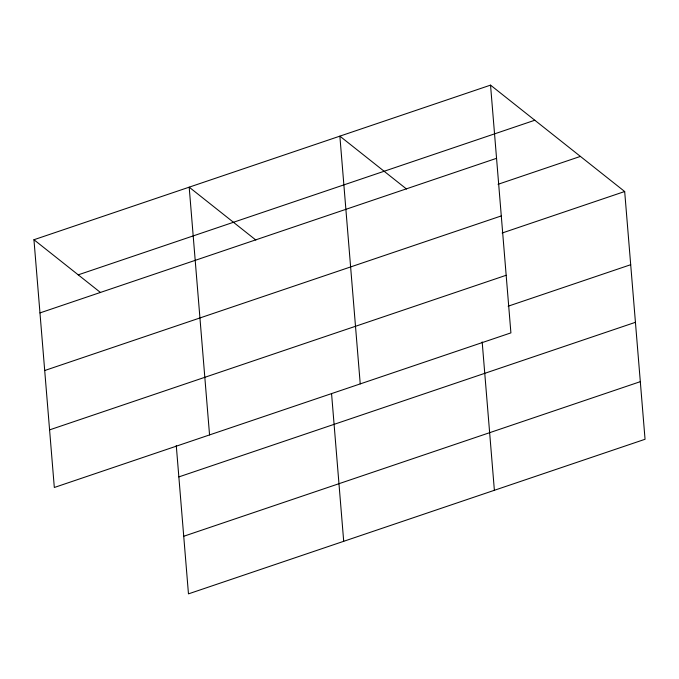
<?xml version="1.0" encoding="UTF-8"?>
<svg xmlns="http://www.w3.org/2000/svg" width="679" height="679" viewBox="0 0 679 679"><rect width="100%" height="100%" fill="white"/><g stroke="black" fill="none" stroke-linecap="round" stroke-linejoin="round"><path stroke-width="1.02" d="M490.535 85.13L510.905 332.88L54.32 487.48L33.95 239.729L490.535 85.13L624.68 191.52L645.05 439.271L188.465 593.87L176.268 445.492M78.221 274.842L534.806 120.242M39.968 312.917L496.553 158.317M498.046 184.298L580.409 156.408M44.704 370.522L501.289 215.922M502.137 233.016L624.68 191.52M49.584 429.875L506.169 275.275M508.147 306.204L630.698 264.708M178.849 476.913L635.434 322.313M183.729 536.266L640.314 381.666M406.517 189.017L339.865 136.148L360.235 383.898M255.847 240.035L189.186 187.166L209.556 434.916M33.95 239.729L100.611 292.598M482.175 341.91L494.38 490.289M331.59 393.973L343.701 541.307"/></g></svg>
